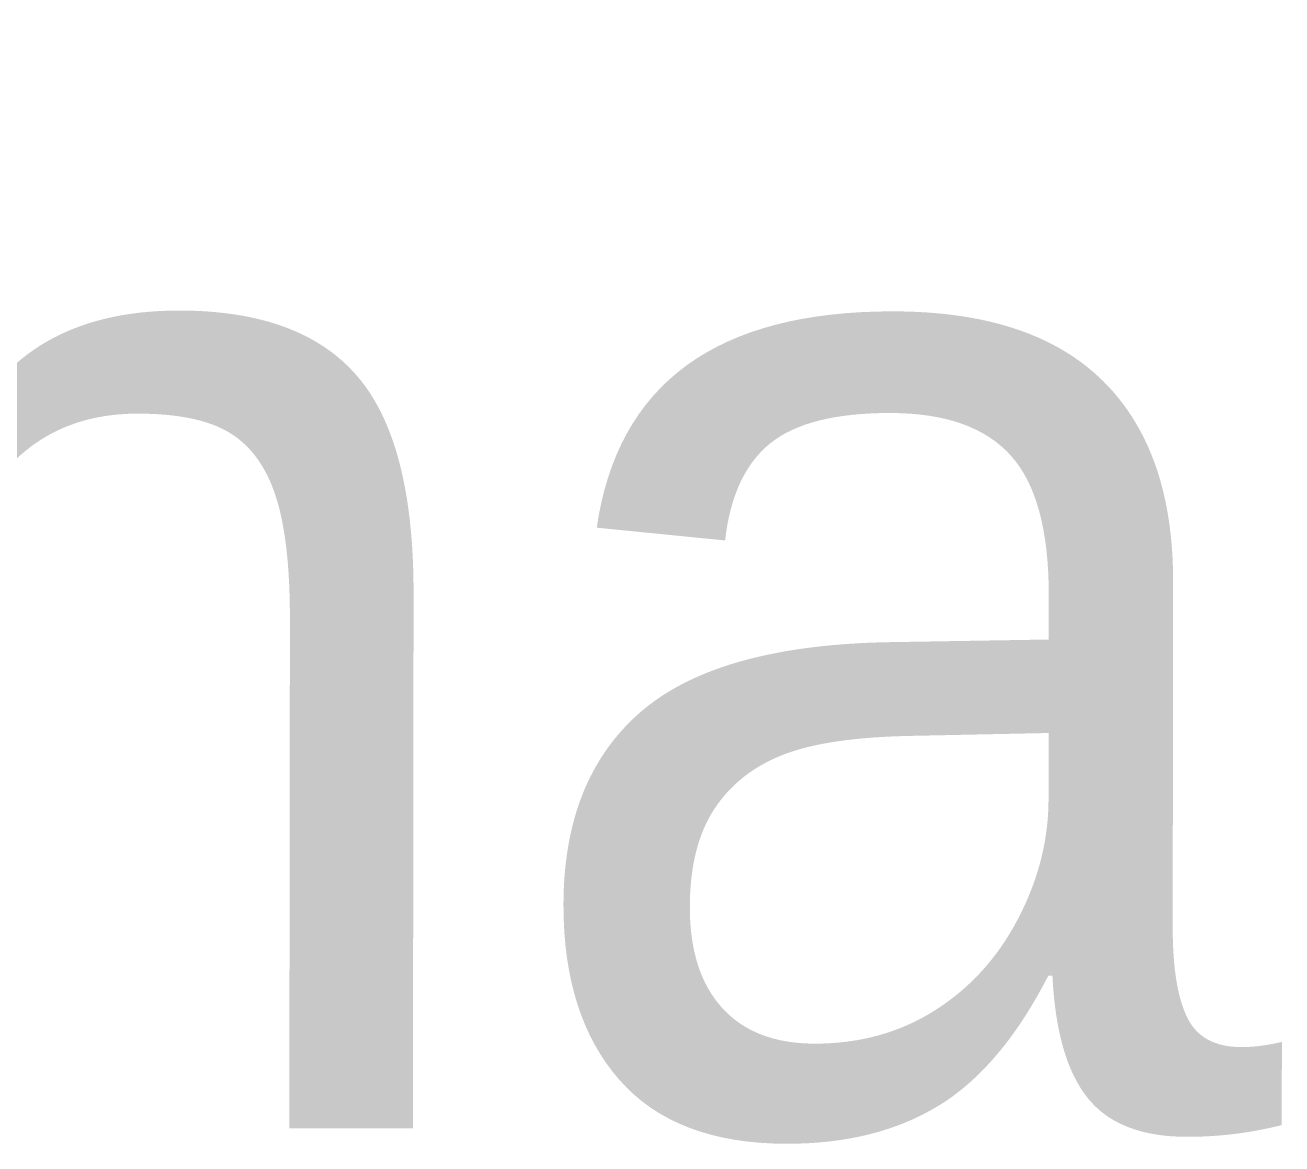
# Model space of a CAD drawing. Header units: metres. Extents: x 29 to 86.9, y -23.2 to 39.7.
# Drawn here: x 79.9651 to 80.2054, y -17.3001 to -17.0861 of the extents above; entities that cross this region are included whole.
import ezdxf

# ---------------------------------------------------------------- set-up
doc = ezdxf.new("R2010")
doc.units = ezdxf.units.M
doc.header["$LTSCALE"] = 100
doc.layers.get('0').update_dxf_attribs({"color": 254})
doc.layers.add('Arqui', color=8, linetype='Continuous', lineweight=0)

# ---------------------------------------------------------------- blocks, each defined once
blk = doc.blocks.new('A$C9582355f')
at = {"layer": 'Arqui'}
blk.add_text('Oficina', height=0.2, rotation=359.9331414428377, dxfattribs=at).set_placement((50.39035222526019, 5.867619823987752))

msp = doc.modelspace()

# ---------------------------------------------------------------- block references
msp.add_blockref('A$C9582355f', (28.98266172889876, -23.16396569870889))

doc.saveas('drawing.dxf')
